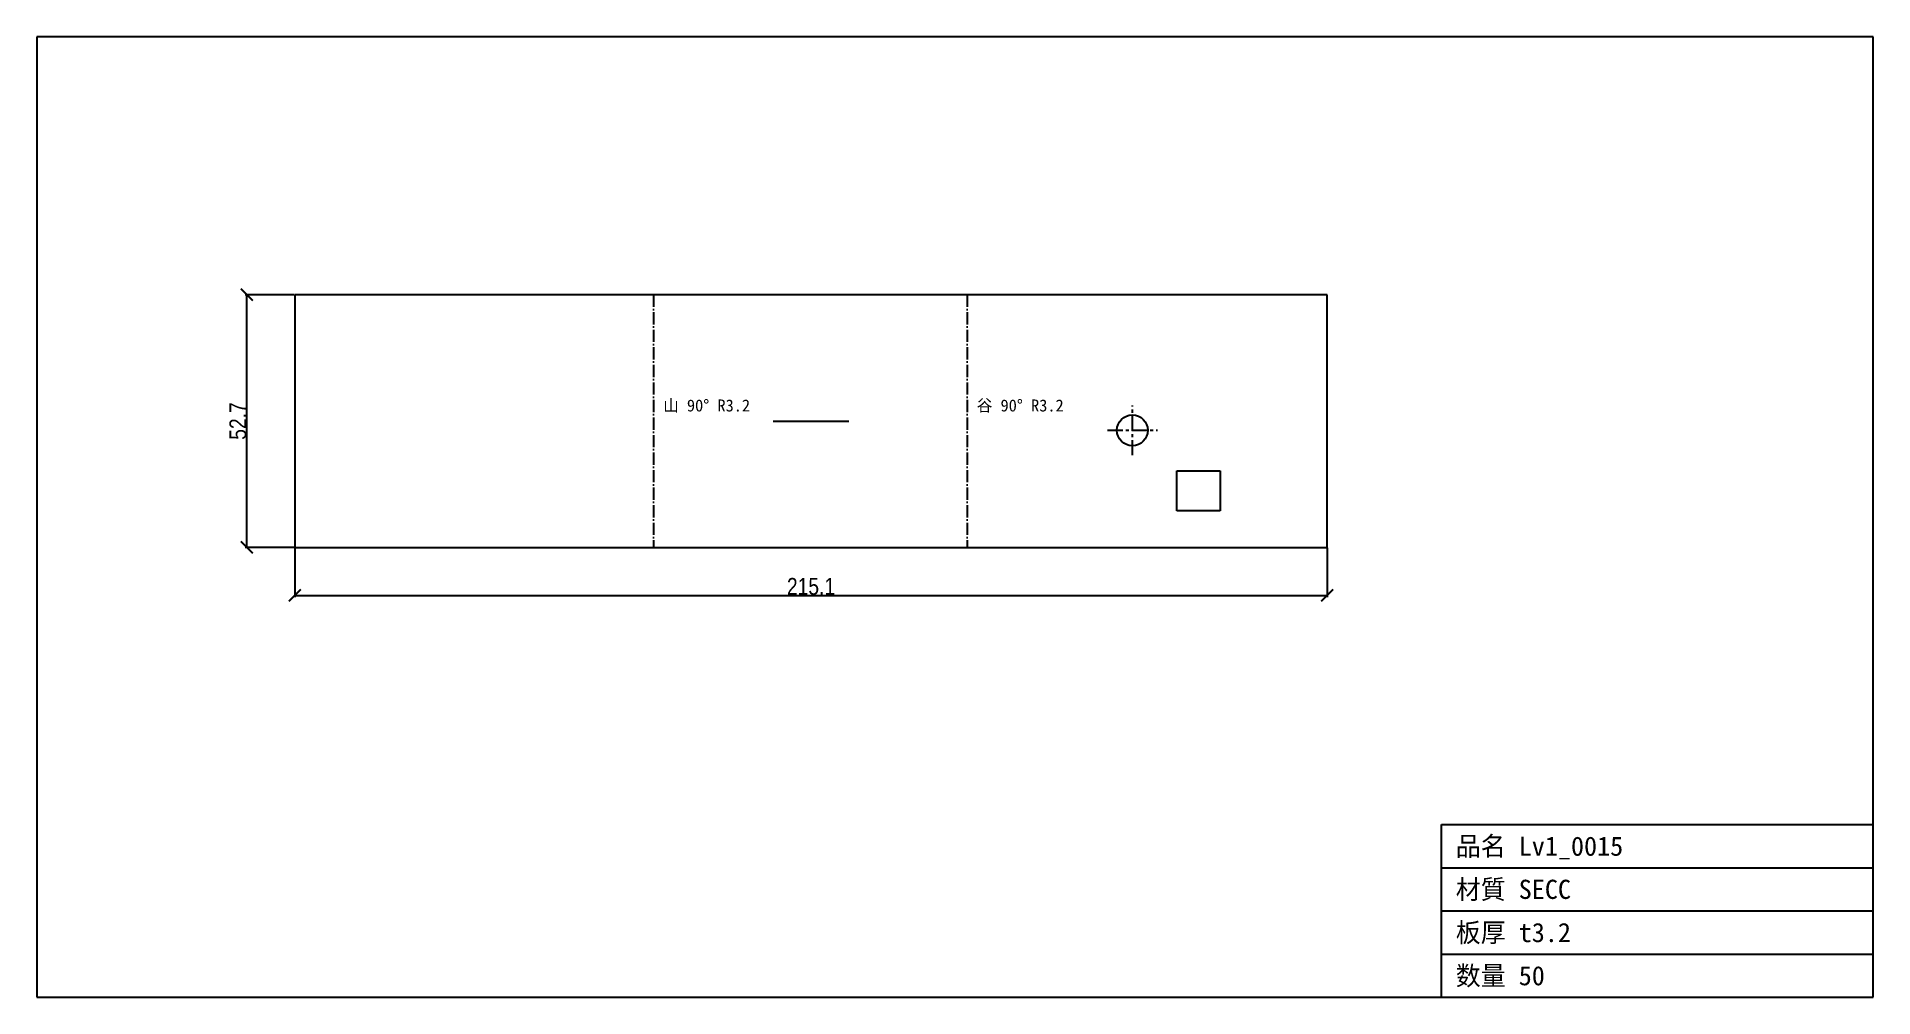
# Model space of a CAD drawing. Header units: millimetres. Extents: x -54 to 329, y -94 to 106.
import ezdxf

# ---------------------------------------------------------------- set-up
doc = ezdxf.new("R2010")
doc.units = ezdxf.units.MM
doc.linetypes.add('CENTER', pattern=[5.08, 3.175, -0.635, 0.635, -0.635])
doc.linetypes.add('DASHDOT', pattern=[3.556, 2.54, -0.508, 0, -0.508])
for name, color, linetype in [('BEND', 7, 'Continuous'), ('CENTER', 7, 'Continuous'), ('CUT', 7, 'Continuous'), ('DIM', 7, 'Continuous'), ('FRAME', 7, 'Continuous'), ('MARK', 7, 'Continuous'), ('TEXT', 7, 'Continuous')]:
    doc.layers.add(name, color=color, linetype=linetype)
doc.styles.add('OpenSansCondensed-Light', font='OpenSansCondensed-Light.ttf')
doc.dimstyles.new('EZDXF', dxfattribs={"dimtxt": 0.25, "dimasz": 0.175, "dimexe": 0.375, "dimexo": 0.125, "dimgap": 0.1, "dimtad": 1, "dimlfac": 100, "dimzin": 12, "dimdsep": 46, "dimtxsty": 'OpenSansCondensed-Light', "dimblk": 'ARCHTICK', "dimcen": 2.5, "dimazin": 3, "dimtfac": 0.5, "dimtmove": 2, "dimatfit": 3})

# ---------------------------------------------------------------- blocks, each defined once
blk = doc.blocks.new('_ARCHTICK')
at = {"color": 0, "linetype": 'BYBLOCK', "const_width": 0.15}
blk.add_lwpolyline([(-0.5, -0.5), (0.5, 0.5)], dxfattribs=at)

msp = doc.modelspace()

# ---------------------------------------------------------------- linework, layer by layer
at = {"layer": 'BEND', "color": 1, "linetype": 'DASHDOT'}
for p, q in [((74.75, 52.67), (74.75, 0)), ((140.1, 52.67), (140.1, 0))]:
    msp.add_line(p, q, dxfattribs=at)
at = {"layer": 'CENTER', "color": 1, "linetype": 'CENTER'}
for p, q in [((174.53, 19.19), (174.53, 29.6)), ((169.33, 24.4), (179.74, 24.4))]:
    msp.add_line(p, q, dxfattribs=at)
at = {"layer": 'CUT'}
for p, q in [((0, 52.67), (0, 0)), ((215.13, 52.67), (0, 52.67)), ((215.13, 0), (215.13, 52.67)), ((183.82, 15.99), (192.83, 15.99)), ((183.82, 7.64), (183.82, 15.99)), ((192.83, 15.99), (192.83, 7.64)), ((192.83, 7.64), (183.82, 7.64)), ((0, 0), (215.13, 0))]:
    msp.add_line(p, q, dxfattribs=at)
msp.add_circle((174.53, 24.4), 3.21, dxfattribs=at)
at = {"layer": 'FRAME'}
for p, q in [((328.91, 106.45), (-53.78, 106.45)), ((-53.78, 106.45), (-53.78, -93.78)), ((328.91, -93.78), (328.91, 106.45)), ((238.91, -93.78), (238.91, -57.78)), ((238.91, -57.78), (328.91, -57.78)), ((238.91, -66.78), (328.91, -66.78)), ((238.91, -75.78), (328.91, -75.78)), ((238.91, -84.78), (328.91, -84.78)), ((-53.78, -93.78), (328.91, -93.78))]:
    msp.add_line(p, q, dxfattribs=at)
at = {"layer": 'MARK'}
msp.add_line((99.66, 26.33), (115.46, 26.33), dxfattribs=at)

# ---------------------------------------------------------------- texts
at = {"layer": 'TEXT'}
for s, height, p in [('山 90° R3.2', 2.5, (76.75, 28.33)), ('谷 90° R3.2', 2.5, (142.1, 28.33)), ('品名 Lv1_0015', 4, (241.91, -64.28)), ('材質 SECC', 4, (241.91, -73.28)), ('板厚 t3.2', 4, (241.91, -82.28)), ('数量 50', 4, (241.91, -91.28))]:
    msp.add_text(s, height=height, dxfattribs=at).set_placement(p)

# ---------------------------------------------------------------- dimensions: what is measured, and where the dimension line sits
at = {"layer": 'DIM'}
msp.add_linear_dim(base=(-10, 0), p1=(0, 0), p2=(0, 52.67), angle=90, dimstyle='EZDXF', override={"dimtxt": 3.5, "dimasz": 2.5, "dimdec": 1, "dimlfac": 1}, dxfattribs=at).render()
msp.add_linear_dim(base=(0, -10), p1=(0, 0), p2=(215.13, 0), dimstyle='EZDXF', override={"dimtxt": 3.5, "dimasz": 2.5, "dimdec": 1, "dimlfac": 1}, dxfattribs=at).render()

doc.saveas('drawing.dxf')
